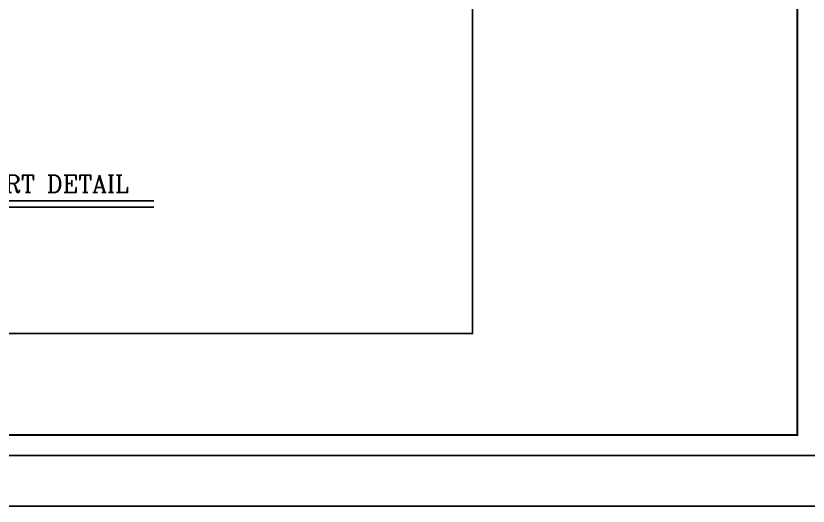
# Model space of a CAD drawing. Extents: x -730 to 2784, y 160 to 852.
# Drawn here: x -680.5 to -673.05, y 240.18 to 244.79 of the extents above; entities that cross this region are included whole.
import ezdxf
from ezdxf.enums import TextEntityAlignment as Align

# ---------------------------------------------------------------- set-up
doc = ezdxf.new("R2010")
doc.units = 0
doc.header["$MEASUREMENT"] = 0
for name, color, linetype in [('fram', 252, 'Continuous'), ('M_HV_L_TETX', 11, 'Continuous'), ('M_HV_T_TABLE', 140, 'Continuous'), ('M_HV_TABLE', 140, 'Continuous'), ('WALL', 4, 'Continuous')]:
    doc.layers.add(name, color=color, linetype=linetype)
doc.styles.add('MOST', font='romanc.shx')

msp = doc.modelspace()

# ---------------------------------------------------------------- linework, layer by layer
at = {"layer": 'fram'}
msp.add_line((-729.4303, 240.6522), (-665.3841, 240.6522), dxfattribs=at)
for points in [[(-729.9072, 278.1753), (-664.9072, 278.1753), (-664.9072, 240.1753), (-729.9072, 240.1753)], [(-672.9608, 277.6984), (-729.4303, 277.6984), (-729.4303, 240.6522), (-672.9608, 240.6522)]]:
    msp.add_lwpolyline(points, close=True, dxfattribs=at)
at = {"layer": 'M_HV_L_TETX', "color": 7}
for p, q in [((-682.95, 243.0468), (-679.2054, 243.0468)), ((-679.2054, 242.9858), (-682.95, 242.9858))]:
    msp.add_line(p, q, dxfattribs=at)
at = {"layer": 'M_HV_TABLE', "color": 7, "ltscale": 50}
msp.add_line((-676.209, 253.7346), (-676.209, 243.1993), dxfattribs=at)
msp.add_lwpolyline([(-676.209, 254.1765), (-684.7378, 254.1765), (-684.7378, 241.7979), (-676.209, 241.7979)], close=True, dxfattribs=at)
at = {"layer": 'WALL', "linetype": 'Continuous'}
msp.add_lwpolyline([(-673.1528, 277.5064, 0.0192, 0.0192, 0), (-729.2383, 277.5064, 0.0192, 0.0192, 0), (-729.2383, 240.8442, 0.0192, 0.0192, 0), (-673.1528, 240.8442, 0.0192, 0.0192, 0)], format="xyseb", close=True, dxfattribs=at)

# ---------------------------------------------------------------- texts
at = {"layer": 'M_HV_T_TABLE', "color": 7, "ltscale": 0.3, "style": 'MOST'}
msp.add_text('DUCTWORK SUPPORT DETAIL', height=0.161404, dxfattribs=at).set_placement((-681.0724, 243.2061), align=Align.MIDDLE)

doc.saveas('drawing.dxf')
